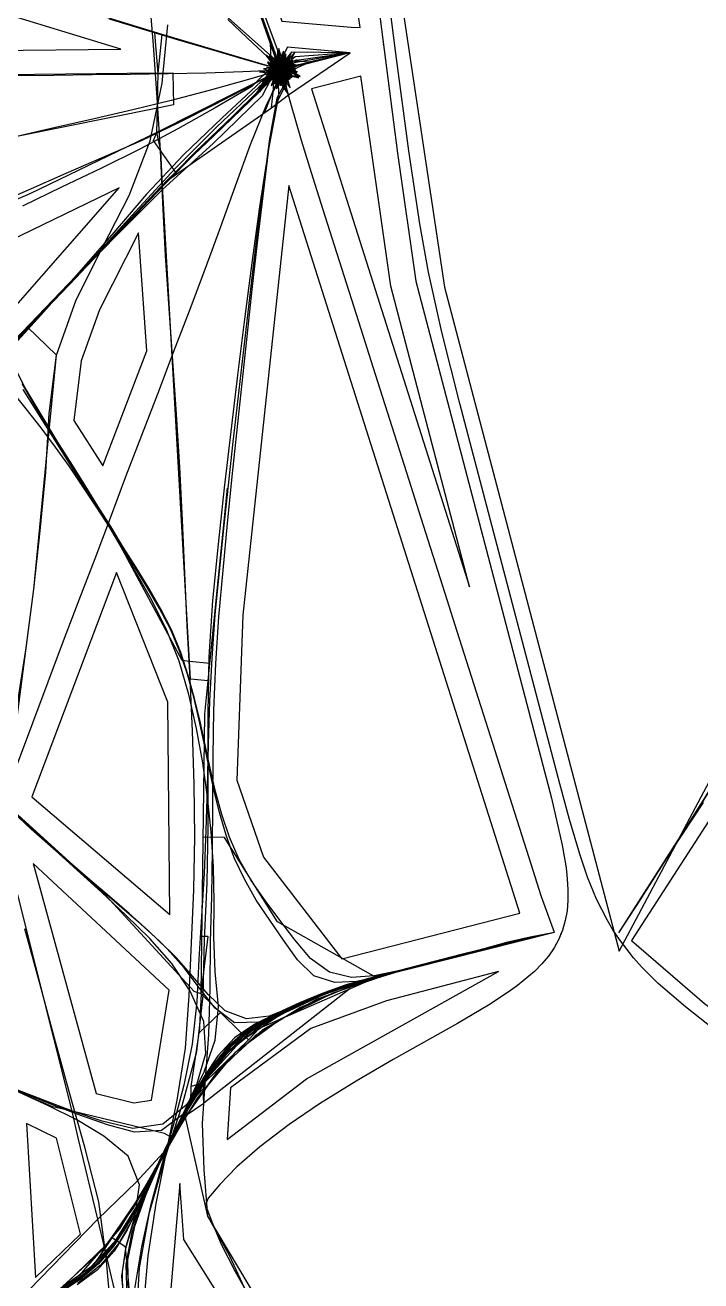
# Model space of a CAD drawing. Header units: metres. Extents: x 465982 to 489928, y 209046 to 231790.
# Drawn here: x 480094 to 481878, y 218714 to 222026 of the extents above; entities that cross this region are included whole.
import ezdxf

# ---------------------------------------------------------------- set-up
doc = ezdxf.new("R2010")
doc.units = ezdxf.units.M
for name, color, linetype in [('ANCHORS_OUTSIDE', 30, 'CONTINUOUS'), ('CELL', 1, 'CONTINUOUS'), ('WOOL_PARCELS', 32, 'CONTINUOUS'), ('WOOL_ROADS_L1', 30, 'CONTINUOUS'), ('WOOL_ROADS_L2', 94, 'CONTINUOUS'), ('WOOL_THREADS', 8, 'CONTINUOUS')]:
    doc.layers.add(name, color=color, linetype=linetype)

msp = doc.modelspace()

# ---------------------------------------------------------------- linework, layer by layer
at = {"layer": 'ANCHORS_OUTSIDE'}
for p in [(481040.035, 221974.799), (481508.061, 219628.09), (481656.363, 219623.382)]:
    msp.add_point(p, dxfattribs=at)
at = {"layer": 'CELL'}
for points in [[(481913.2, 219376.54), (481837.39, 219436.24), (481765.29, 219498.43), (481720.98, 219542.42), (481700.35, 219565.44), (481662.67, 219613.89), (481645.72, 219639.4), (481630.05, 219665.75), (481602.31, 219720.89), (481578.67, 219778.79), (481558.09, 219838.75), (481530.67, 219931.01), (481505.15, 220024.55), (481241.15, 221027.7), (481193.78, 221216.25), (481159.19, 221374.36), (481136.15, 221501.78), (481107.28, 221694.02), (481072.99, 221951.08), (480980.11, 222674.56)], [(480960.89, 222587.95), (481077.1, 221687.65), (481125.5, 221350.72), (481483.1, 219987.01), (481511.71, 219863.35), (481521.93, 219803.16), (481525.22, 219773.8), (481526.91, 219745.09), (481526.73, 219717.14), (481524.41, 219690.07), (481519.72, 219663.97), (481512.5, 219638.91), (481502.67, 219614.95), (481490.21, 219592.09), (481475.2, 219570.3), (481457.81, 219549.54), (481438.24, 219529.72), (481393.65, 219492.48), (481369.18, 219474.85), (481317.26, 219440.97), (481235.01, 219392.33), (481065.78, 219297.41), (480967.59, 219240.57), (480871.14, 219180.88), (480790.74, 219126.37), (480713.63, 219067.63), (480653.18, 219014.35), (480608.24, 218968.33), (480576.95, 218931.65), (480570.58, 218914.53), (480586.65, 218869.37), (480612.04, 218810.27), (480648.5, 218738.44), (480680.66, 218682.43)]]:
    msp.add_lwpolyline(points, dxfattribs=at)
at = {"layer": 'WOOL_PARCELS'}
for points in [[(480955.199, 222019.957), (480978.184, 222019.726), (480752.188, 223566.577), (480593.486, 223961.027), (480242.946, 224415.194), (480055.91, 224280.868), (480771.724, 222036.506)], [(481662.153, 219583.005), (482757.532, 221643.463), (483061.115, 222332.511), (483133.734, 222717.567), (481661.14, 222650.116), (481514.539, 222534.932), (481090.387, 222072.194), (481201.121, 221334.842)], [(479657.941, 221955.67), (480346.691, 221961.937), (479521.968, 222214.964)], [(481267.457, 220544.463), (481059.534, 221337.378), (480980.054, 221890.668), (480850.1, 221857.283)], [(480069.626, 221285.614), (480342.15, 221596.543), (479995.319, 221429.048)], [(480929.962, 219562.793), (481400.298, 219683.437), (480790.135, 221602.405), (480669.245, 220469.743), (480653.127, 220034.287), (480722.949, 219831.199)], [(480299.262, 220863.794), (480415.402, 221166.988), (480393.3, 221477.759), (480290.751, 221274.65), (480242.457, 221139.909), (480223.236, 220983.013)], [(480476.559, 219679.838), (480471.098, 220240.184), (480335.298, 220582.133), (480111.541, 219990.733)], [(482668.789, 218882.232), (482681.852, 218932.29), (483199.153, 220566.9), (483028.938, 220494.17), (482093.146, 220164.499), (481945.536, 219999.532), (481694.529, 219611.574), (481887.577, 219445.059), (482474.604, 219005.03)], [(480381.527, 219183.719), (480427.99, 219190.754), (480474.249, 219480.2), (480115.657, 219814.31), (480281.892, 219207.713)], [(480627.207, 219086.264), (480837.259, 219246.275), (481343.342, 219530.134), (481048.216, 219452.164), (480848.125, 219379.088), (480636.256, 219222.575)], [(480121.769, 218722.613), (480240.712, 218837.247), (480176.668, 219089.984), (480097.637, 219128.967)], [(481497.493, 217404.365), (481591.18, 217383.365), (480720.718, 218492.257), (480513.112, 218822.929), (480502.512, 218970.508), (480464.078, 218518.966), (480573.979, 218291.09), (481351.293, 217464.925)]]:
    msp.add_lwpolyline(points, close=True, dxfattribs=at)
at = {"layer": 'WOOL_ROADS_L1'}
for points in [[(481661.535, 219631.45), (481869.079, 219956.176), (482004.676, 220175.344), (482197.648, 220510.243), (482320.464, 220737.172), (482788.339, 221656.528), (483072.392, 222232.072), (483102.204, 222269.964), (483082.07, 222285.805), (483144.419, 222543.723), (483242.591, 223197.234), (483315.486, 223587.042), (483370.059, 223845.789), (483524.709, 224488.175), (483640.18, 224866.79), (483758.57, 225103.531), (483991.585, 225420.444), (484135.693, 225645.54), (484221.657, 225786.183), (484368.299, 226037.128), (484444.977, 226164.179), (484467.604, 226204.506), (484611.538, 226569.432), (484611.165, 226595.793)], [(476442.11, 217851.549), (476641.974, 218062.477), (476846.278, 218283.436), (476944.665, 218470.008), (477000.199, 218440.723), (477318.012, 218751.705), (477396.759, 218840.538), (477471.073, 218898.176), (477927.68, 219305.042), (478091.282, 219427.92), (478262.688, 219548.152), (478811.026, 219988.475), (479253.84, 220352.503), (479273.362, 220336.982), (479420.016, 220521.441), (480470.684, 221616.6), (480744.13, 221807.664), (480789.357, 221842.062), (480951.837, 221952.794)], [(481491.139, 219632.928), (481021.062, 219514.108), (480712.09, 219379.635), (480683.878, 219349.181), (480567.896, 219236.961), (480564.257, 219220.054), (480531.908, 219185.63), (480516.758, 219149.162), (480419.032, 218968.684), (480273.774, 218754.147), (480116.268, 218643.494), (479769.567, 218411.403), (479536.439, 218289.1), (479465.492, 218225.429), (479427.694, 218267.547), (479231.971, 218271.226), (479214.645, 218268.422), (479116.056, 218267.211), (478800.804, 218284.396), (478485.711, 218279.832), (478093.375, 218234.578)]]:
    msp.add_lwpolyline(points, dxfattribs=at)
at = {"layer": 'WOOL_ROADS_L2'}
for points in [[(480757.699, 221931.748), (480559.341, 222495.487), (480328.267, 223177.801), (480161.087, 223729.809), (480001.604, 224284.304)], [(480456.349, 222000.84), (479376.623, 222332.466)], [(480757.699, 221931.748), (480471.861, 222186.879)], [(480439.56, 221971.973), (480436.461, 222006.187)], [(480445.386, 221899.195), (480439.56, 221971.973)], [(480445.386, 221899.195), (480456.349, 222000.84)], [(480750.887, 221898.002), (480743.802, 221915.868), (480456.349, 222000.84)], [(480951.837, 221952.794), (480779.915, 221921.704)], [(480750.887, 221898.002), (480757.699, 221931.748)], [(480750.887, 221898.002), (480779.915, 221921.704), (480757.699, 221931.748)], [(480445.386, 221899.195), (479629.689, 221889.795)], [(480750.887, 221898.002), (480442.202, 221742.901)], [(480445.386, 221899.195), (480483.938, 221900.257), (480486.272, 221815.526), (480443.601, 221806.934)], [(480444.656, 221860.605), (480445.386, 221899.195)], [(480749.782, 221856.72), (480750.887, 221898.002)], [(480750.887, 221898.002), (480766.171, 221886.328), (480749.782, 221856.72)], [(480750.887, 221898.002), (480789.357, 221842.062)], [(480789.357, 221842.062), (480766.171, 221886.328)], [(480443.601, 221806.934), (480444.656, 221860.605)], [(480749.782, 221856.72), (480726.167, 221795.112)], [(480744.13, 221807.664), (480749.782, 221856.72)], [(480443.601, 221806.934), (480072.543, 221732.225), (479771.743, 221664.352)], [(480442.202, 221742.901), (480443.601, 221806.934)], [(480494.569, 221633.289), (480433.044, 221721.343), (480442.202, 221742.901), (480107.056, 221580.931), (479874.191, 221481.148)], [(480456.497, 221601.812), (480452.288, 221693.802), (480442.202, 221742.901)], [(480528.386, 220347.615), (480456.497, 221601.812)], [(480176.674, 221155.522), (480099.431, 221229.627)], [(480157.44, 220956.052), (480176.674, 221155.522)], [(480157.44, 220956.052), (480089.403, 221064.307)], [(480036.566, 219977.839), (480057.788, 220078.598), (480117.109, 220537.802), (480157.44, 220956.052)], [(480528.386, 220347.615), (480508.67, 220349.605), (480333.867, 220675.333), (480157.44, 220956.052)], [(480581.89, 220342.214), (480628.584, 220804.752)], [(480581.89, 220342.214), (480528.386, 220347.615)], [(480530.788, 220300.726), (480528.386, 220347.615)], [(480577.229, 220296.038), (480581.89, 220342.214)], [(480577.229, 220296.038), (480530.788, 220300.726)], [(480558.529, 219471.213), (480568.36, 220208.184), (480577.229, 220296.038)], [(480558.529, 219471.213), (480540.468, 219477.224), (480297.34, 219740.803), (480036.566, 219977.839)], [(480218.082, 219160.96), (480025.988, 219924.022)], [(480620.608, 219883.383), (480563.407, 219884.258)], [(481021.062, 219514.108), (480760.005, 219660.944), (480620.608, 219883.383)], [(480558.529, 219471.213), (480577.05, 219621.707)], [(480577.05, 219621.707), (480559.397, 219621.977)], [(480558.529, 219471.213), (480553.846, 219367.839), (480609.505, 219421.586)], [(480683.878, 219349.181), (480558.529, 219471.213)], [(480951.8, 219484.55), (480565.581, 219182.404)], [(480531.908, 219185.63), (480532.655, 219226.34), (480553.846, 219367.839)], [(480218.082, 219160.96), (480167.729, 219173.135), (480030.133, 219231.789)], [(480567.896, 219236.961), (480532.655, 219226.34)], [(480516.758, 219149.162), (480565.581, 219182.404), (480564.257, 219220.054)], [(480234.652, 219091.34), (480218.082, 219160.96)], [(480484.096, 219090.079), (480461.725, 219102.046), (480218.082, 219160.96)], [(480576.05, 218884.585), (480516.758, 219149.162)], [(480285.74, 218876.699), (480234.652, 219091.34)], [(480468.789, 219062.459), (480387.395, 218973.694), (480285.74, 218876.699)], [(480285.74, 218876.699), (480043.87, 218627.607), (480042.773, 218669.697)], [(480304.21, 218799.1), (480285.74, 218876.699)], [(481808.201, 217272.4), (481488.881, 217622.635), (480821.507, 218472.859), (480576.05, 218884.585)], [(480323.598, 218827.735), (480358.003, 218804.441), (480373.67, 218634.392)], [(480373.67, 218634.392), (480344.062, 218631.664), (480304.21, 218799.1)]]:
    msp.add_lwpolyline(points, dxfattribs=at)
at = {"layer": 'WOOL_THREADS'}
for points in [[(480406.911, 218639.613), (480418.854, 218779.918), (480440.309, 218917.943), (480467.686, 219054.308), (480495.942, 219190.166), (480517.825, 219327.093), (480527.51, 219466.226), (480533.568, 219605.272), (480539.317, 219744.905), (480541.76, 219884.583), (480540.402, 220023.983), (480536.034, 220163.222), (480529.536, 220302.276), (480522.261, 220441.208), (480515.59, 220580.387), (480509.809, 220720.26), (480502.133, 220859.966), (480493.335, 220999.604), (480484.27, 221139.244), (480474.815, 221278.777), (480464.896, 221418.246), (480457.542, 221557.254), (480451.219, 221695.455), (480443.069, 221833.97), (480433.002, 221972.616), (480421.757, 222111.401)], [(480387.75, 218599.538), (480395.834, 218747.959), (480422.304, 218893.726), (480462.971, 219035.831), (480508.598, 219176.384), (480547.118, 219318.732), (480563.795, 219465.595), (480568.101, 219614.453), (480574.731, 219763.849), (480577.315, 219912.876), (480577.282, 220061.792), (480577.277, 220210.626), (480580.22, 220359.529), (480589.576, 220508.328), (480604.191, 220657.062), (480620.366, 220805.559), (480637.818, 220953.862), (480655.95, 221102.115), (480674.095, 221250.431), (480693.244, 221398.527), (480714.03, 221546.423), (480736.67, 221693.957), (480763.815, 221839.417), (480761.308, 221959.211), (480711.572, 222091.492)], [(480684.827, 218670.988), (480634.37, 218778.54), (480576.05, 218884.585), (480567.195, 219007.876), (480562.671, 219128.526), (480570.428, 219245.369), (480579.119, 219363.926), (480582.357, 219485.921), (480583.379, 219607.407), (480586.645, 219728.769), (480588.545, 219851.625), (480589.429, 219974.573), (480590.498, 220096.465), (480592.717, 220218.792), (480597.281, 220342.081), (480605.31, 220465.188), (480616.522, 220587.965), (480628.399, 220711.238), (480640.826, 220834.834), (480653.779, 220957.967), (480666.917, 221081.069), (480680.285, 221204.709), (480693.783, 221328.417), (480707.618, 221451.777), (480722.244, 221575.235), (480737.399, 221698.626), (480757.35, 221819.588), (480796.03, 221896.606), (480735.723, 221938.393), (480799.706, 221889.02), (480733.673, 221926.278), (480806.437, 221896.859), (480731.387, 221914.482), (480808.873, 221907.075), (480731.543, 221903.954), (480808.264, 221916.15), (480733.289, 221896.634), (480806.951, 221921.193), (480734.518, 221893.868), (480807.006, 221922.066), (480734.733, 221895.028), (480808.848, 221920.239), (480736.007, 221897.998), (480813.025, 221920.316), (480744.974, 221892.427), (480741.886, 221979.139), (480702.521, 222091.169)], [(481491.139, 219632.928), (481456.241, 219729.703), (481424.438, 219829.232), (481392.761, 219928.829), (481361.091, 220028.425), (481329.425, 220128.017), (481297.763, 220227.609), (481266.104, 220327.203), (481234.445, 220426.795), (481202.782, 220526.385), (481171.113, 220625.975), (481139.447, 220725.565), (481107.778, 220825.152), (481076.094, 220924.732), (481044.41, 221024.313), (481012.744, 221123.898), (480981.082, 221223.486), (480949.422, 221323.075), (480917.766, 221422.665), (480886.121, 221522.265), (480854.527, 221621.871), (480824.049, 221721.473), (480795.559, 221819.237), (480777.536, 221882.911), (480763.317, 221934.565), (480776.279, 221883.003), (480765.263, 221934.162), (480774.597, 221882.203), (480767.331, 221934.248), (480772.449, 221881.822), (480769.714, 221934.359), (480769.732, 221881.71), (480772.903, 221934.208), (480765.996, 221881.925), (480776.888, 221933.422), (480761.49, 221883.068), (480781.423, 221931.779), (480756.824, 221885.232), (480785.926, 221929.141), (480752.727, 221888.262), (480789.633, 221925.795), (480749.563, 221891.62), (480792.171, 221922.536), (480747.663, 221894.386), (480793.368, 221920.518), (480747.125, 221895.332), (480793.194, 221920.829), (480748.071, 221893.7), (480791.379, 221923.66), (480750.95, 221889.962), (480787.26, 221928.085), (480756.565, 221885.265), (480779.664, 221932.493), (480766.09, 221881.49), (480769.341, 221933.805), (480777.407, 221881.416), (480761.593, 221932.784), (480738.701, 221995.15), (480703.666, 222091.229)], [(480951.837, 221952.794), (480866.447, 221931.761), (480815.742, 221919.03), (480782.883, 221910.834), (480756.143, 221903.692), (480782.683, 221912.135), (480757.41, 221902.077), (480782.318, 221913.853), (480758.377, 221900.594), (480781.608, 221915.249), (480759.256, 221899.383), (480780.738, 221916.464), (480760.278, 221898.201), (480779.615, 221917.661), (480761.568, 221897.008), (480778.145, 221918.861), (480763.259, 221895.824), (480776.194, 221920.013), (480765.5, 221894.755), (480773.644, 221920.947), (480768.368, 221894.028), (480770.442, 221921.376), (480771.871, 221893.985), (480766.689, 221920.919), (480775.761, 221895.035), (480762.811, 221919.212), (480779.448, 221897.403), (480759.505, 221916.234), (480782.224, 221900.864), (480757.367, 221912.461), (480783.694, 221904.75), (480756.541, 221908.649), (480783.972, 221908.322), (480756.694, 221905.411), (480783.509, 221911.19), (480757.353, 221902.925), (480782.739, 221913.326), (480758.189, 221901.09), (480781.87, 221914.936), (480759.095, 221899.638), (480780.891, 221916.289), (480760.169, 221898.317), (480779.667, 221917.613), (480761.597, 221896.973), (480777.983, 221918.965), (480763.582, 221895.613), (480775.639, 221920.226), (480766.313, 221894.399), (480772.438, 221921.083), (480770.032, 221893.677), (480768.58, 221920.894), (480774.32, 221893.741), (480765.772, 221920.209), (480754.221, 221952.266), (480736.664, 222001.475), (480706.586, 222085.27)], [(480951.837, 221952.794), (480865.54, 221931.605), (480813.914, 221918.349), (480780.666, 221905.631), (480751.008, 221912.044), (480779.617, 221896.286), (480766.837, 221924.638), (480765.47, 221892.761), (480782.202, 221919.45), (480754.924, 221903.286), (480786.491, 221904.787), (480757.638, 221917.831), (480777.407, 221893.137), (480770.772, 221924.085), (480762.992, 221893.413), (480783.391, 221917.61), (480754.585, 221904.491), (480786.241, 221904.392), (480757.341, 221917.302), (480778.878, 221894.097), (480767.729, 221923.727), (480767.313, 221892.063), (480778.729, 221921.597), (480758.184, 221897.489), (480785.241, 221913.962), (480754.532, 221906.2), (480786.197, 221905.203), (480755.829, 221914.231), (480783.315, 221898.47), (480759.519, 221919.399), (480779.535, 221894.828), (480762.767, 221921.73), (480777.213, 221893.521), (480763.93, 221922.298), (480777.311, 221893.564), (480762.592, 221921.633), (480779.748, 221894.986), (480759.311, 221919.204), (480783.455, 221898.673), (480755.774, 221914.089), (480786.173, 221905.182), (480754.511, 221906.477), (480785.43, 221913.334), (480757.475, 221898.375), (480780.131, 221920.43), (480764.805, 221892.597), (480771.407, 221923.389), (480775.153, 221891.579), (480762.427, 221919.9), (480787.931, 221899.277), (480760.467, 221912.261), (480725.607, 221920.535), (480673.594, 221935.024), (480586.673, 221960.485), (480496.741, 221987.208), (480406.893, 222014.138), (480316.947, 222041.472)], [(480951.837, 221952.794), (480866.617, 221931.841), (480816.065, 221919.121), (480783.427, 221910.908), (480756.598, 221905.443), (480783.566, 221907.156), (480757.139, 221910.934), (480782.436, 221901.864), (480759.614, 221915.881), (480779.253, 221897.599), (480763.507, 221919.292), (480775.115, 221895.112), (480767.656, 221920.869), (480771.192, 221894.286), (480771.242, 221921.102), (480768.016, 221894.483), (480773.998, 221920.624), (480765.684, 221895.127), (480775.957, 221919.898), (480764.055, 221895.867), (480777.299, 221919.186), (480762.964, 221896.52), (480778.179, 221918.604), (480762.257, 221897.019), (480778.736, 221918.179), (480761.817, 221897.37), (480779.083, 221917.891), (480761.541, 221897.607), (480779.312, 221917.695), (480761.345, 221897.783), (480779.493, 221917.526), (480761.157, 221897.958), (480779.711, 221917.322), (480760.887, 221898.222), (480780.07, 221916.966), (480760.407, 221898.73), (480780.722, 221916.233), (480759.547, 221899.774), (480781.794, 221914.75), (480758.286, 221901.835), (480783.134, 221911.922), (480757.078, 221905.571), (480783.844, 221907.206), (480757.33, 221911.189), (480782.14, 221901.031), (480760.88, 221917.359), (480776.555, 221895.616), (480768.355, 221921.131), (480767.702, 221894.337), (480777.603, 221919.23), (480759.325, 221899.62), (480783.574, 221910.942), (480756.757, 221909.929), (480781.876, 221900.999), (480759.548, 221917.901), (480734.291, 221941.819), (480695.062, 221978.473), (480628.875, 222040.979)], [(480055.551, 218681.528), (480047.672, 218836.866), (480038.451, 218992.134), (480030.32, 219147.373), (480020.875, 219301.955), (480018.629, 219457.207), (480021.555, 219612.44), (480030.239, 219767.266), (480041.113, 219921.936), (480052.095, 220076.198), (480073.317, 220230.034), (480096.567, 220383.703), (480117.109, 220537.802), (480134.087, 220692.293), (480148.466, 220847.015), (480157.821, 221001.623), (480176.674, 221155.522), (480228.899, 221301.229), (480298.517, 221439.115), (480368.65, 221576.737), (480424.052, 221720.826), (480455.834, 221872.498), (480471.219, 222026.77)], [(480951.837, 221952.794), (480854.683, 221929.315), (480789.234, 221915.832), (480737.491, 221893.646), (480789.18, 221926.962), (480753.281, 221881.596), (480780.167, 221935.016), (480765.588, 221878.128), (480768.956, 221937.341), (480777.568, 221879.079), (480757.951, 221934.882), (480787.959, 221884.081), (480748.583, 221928.122), (480795.793, 221892.643), (480742.603, 221918.236), (480799.71, 221903.335), (480740.726, 221907.047), (480799.362, 221914.347), (480743.096, 221896.358), (480795.297, 221924.019), (480748.508, 221887.888), (480788.322, 221931.496), (480757.135, 221881.231), (480777.498, 221936.729), (480770.367, 221878.041), (480762.731, 221936.608), (480786.101, 221882.314), (480748.644, 221927.639), (480798.984, 221896.049), (480742.52, 221910.464), (480802.296, 221919.365), (480748.455, 221897.402), (480686.538, 221864.22), (480592.904, 221815.479), (480497.345, 221767.479), (480400.277, 221720.986), (480301.178, 221677.51), (480201.69, 221634.152), (480102.297, 221590.705), (480003.003, 221547.194)], [(480951.837, 221952.794), (480797.401, 221954.349), (480712.626, 221849.884), (480592.034, 221733.477), (480470.108, 221617.532), (480354.101, 221495.259), (480238.211, 221372.345), (480122.457, 221249.526), (480007.448, 221126.349)], [(480951.837, 221952.794), (480816.561, 221932.877), (480716.565, 221876.308), (480613.869, 221781.469), (480512.071, 221683.328), (480414.867, 221580.276), (480322.786, 221472.509), (480229.559, 221366.144), (480135.338, 221260.73), (480040.653, 221156.266)], [(480951.837, 221952.794), (480821.087, 221919.895), (480712.755, 221902.943), (480820.135, 221890.351), (480729.224, 221946.35), (480793.554, 221860.254), (480764.21, 221963.979), (480757.726, 221857.847), (480807.189, 221955.625), (480737.725, 221874.761), (480644.414, 221786.928), (480542.157, 221689.677), (480443.515, 221589.744), (480347.104, 221487.526), (480250.435, 221385.506), (480153.917, 221283.651), (480057.9, 221182.178)], [(480951.837, 221952.794), (480843.371, 221927.826), (480762.99, 221934.434), (480767.246, 221865.725), (480780.532, 221939.681), (480755.132, 221873.136), (480787.347, 221938.948), (480750.264, 221877.01), (480792.347, 221936.404), (480746.041, 221880.663), (480796.558, 221932.879), (480742.305, 221884.788), (480799.6, 221929.351), (480739.806, 221888.338), (480801.959, 221925.823), (480737.89, 221891.877), (480803.728, 221922.492), (480736.651, 221895.155), (480805.243, 221919.455), (480736.215, 221898.632), (480807.667, 221915.41), (480737.574, 221904.341), (480813.052, 221902.243), (480746.703, 221919.349), (480706.59, 221849.248), (480625.623, 221768.888), (480542.958, 221687.803), (480461.426, 221605.6), (480381.007, 221522.13), (480300.751, 221438.402), (480220.462, 221354.661), (480140.032, 221270.965), (480059.845, 221187.953)], [(480951.837, 221952.794), (480826.021, 221921.811), (480723.668, 221910.28), (480816.523, 221887.016), (480738.964, 221946.107), (480784.36, 221860.47), (480775.956, 221957.194), (480743.185, 221865.778), (480811.929, 221934.237), (480720.493, 221901.904), (480816.86, 221889.073), (480739.086, 221945.916), (480777.978, 221855.762), (480782.29, 221950.304), (480723.539, 221863.791), (480629.172, 221770.496), (480532.742, 221676.883), (480438.085, 221581.242), (480344.798, 221483.623), (480251.232, 221385.923), (480157.511, 221288.307), (480064.176, 221191.079)], [(480951.837, 221952.794), (480807.388, 221942.444), (480711.875, 221862.774), (480600.127, 221757.128), (480490.028, 221647.979), (480385.175, 221533.744), (480280.91, 221418.958), (480175.572, 221305.059), (480068.705, 221192.625)], [(480951.837, 221952.794), (480861.332, 221930.653), (480804.258, 221917.373), (480760.667, 221920.066), (480778.907, 221887.365), (480765.94, 221925.689), (480774.688, 221888.019), (480766.527, 221926.8), (480774.929, 221888.597), (480765.241, 221926.778), (480776.857, 221889.294), (480762.718, 221925.985), (480779.817, 221890.623), (480759.376, 221924.191), (480783.358, 221893.07), (480755.814, 221921.095), (480786.717, 221896.831), (480752.854, 221916.759), (480789.111, 221901.611), (480751.141, 221911.709), (480790.119, 221906.721), (480750.825, 221906.73), (480789.84, 221911.398), (480751.574, 221902.481), (480788.764, 221915.159), (480752.829, 221899.207), (480787.394, 221917.935), (480754.178, 221896.843), (480786.074, 221919.885), (480755.406, 221895.241), (480784.961, 221921.217), (480756.414, 221894.142), (480784.059, 221922.14), (480757.22, 221893.368), (480783.328, 221922.809), (480757.901, 221892.786), (480782.687, 221923.354), (480758.551, 221892.305), (480782.086, 221923.883), (480759.274, 221891.942), (480781.504, 221924.514), (480760.234, 221891.703), (480780.694, 221925.756), (480762.538, 221891.751), (480776.457, 221929.989), (480771.385, 221893.039), (480729.339, 221904.738), (480668.873, 221902.484), (480571.345, 221898.834), (480471.498, 221897.073), (480371.335, 221895.761), (480270.885, 221894.388), (480170.303, 221893.124), (480069.625, 221892.22)], [(480951.837, 221952.794), (480857.661, 221929.667), (480796.289, 221914.382), (480746.511, 221904.667), (480794.996, 221906.876), (480746.827, 221914.078), (480792.439, 221897.233), (480751.114, 221922.936), (480786.566, 221889.624), (480758.01, 221929.024), (480779.174, 221885.213), (480765.324, 221931.865), (480772.303, 221883.707), (480771.562, 221932.366), (480766.809, 221883.904), (480776.264, 221931.611), (480762.643, 221884.817), (480779.574, 221930.437), (480759.797, 221885.939), (480781.853, 221929.325), (480757.902, 221886.913), (480783.355, 221928.442), (480756.746, 221887.631), (480784.142, 221927.913), (480756.344, 221887.903), (480784.122, 221927.923), (480756.85, 221887.553), (480782.997, 221928.676), (480758.775, 221886.448), (480780.121, 221930.218), (480762.966, 221884.675), (480774.544, 221932.024), (480770.471, 221883.619), (480765.482, 221932.078), (480780.715, 221885.954), (480754.398, 221927.018), (480790.33, 221894.587), (480745.58, 221914.799), (480792.786, 221908.134), (480741.334, 221899.057), (480677.707, 221880.703), (480579.873, 221852.893), (480479.66, 221826.506), (480378.367, 221802.511), (480276.623, 221778.988), (480174.651, 221755.576), (480072.543, 221732.225)], [(480951.837, 221952.794), (480847.139, 221928.421), (480771.331, 221932.921), (480757.058, 221870.037), (480782.357, 221936.381), (480756.5, 221874.849), (480781.812, 221939.072), (480759.67, 221874.959), (480778.908, 221940.624), (480763.488, 221874.295), (480774.222, 221941.847), (480769.165, 221873.987), (480767.809, 221942.233), (480776.091, 221874.467), (480760.693, 221940.932), (480783.924, 221876.8), (480752.631, 221937.336), (480792.871, 221882.298), (480744.221, 221930.093), (480798.001, 221888.404), (480742.897, 221929.048), (480794.278, 221884.984), (480751.141, 221938.911), (480779.852, 221878.727), (480776.252, 221949.49), (480766.099, 221885.261), (480731.425, 221816.284), (480688.582, 221710.076), (480648.428, 221600.788), (480608.959, 221490.72), (480568.325, 221380.918), (480526.981, 221271.299), (480485.199, 221161.962), (480443.528, 221052.569), (480401.68, 220943.322), (480359.474, 220834.417), (480318.699, 220725.798), (480277.956, 220617.703), (480236.224, 220509.361), (480194.932, 220401.02), (480153.986, 220292.797), (480113.478, 220184.652), (480073.115, 220076.505)], [(480951.837, 221952.794), (480847.015, 221928.125), (480770.98, 221932.672), (480752.324, 221870.069), (480796.673, 221925.868), (480735.376, 221897.394), (480804.279, 221906.47), (480737.136, 221920.082), (480797.928, 221887.36), (480749.235, 221935.869), (480784.089, 221876.353), (480764.105, 221942.197), (480768.737, 221873.353), (480778.236, 221941.544), (480756.808, 221876.015), (480788.324, 221937.342), (480748.977, 221880.827), (480794.575, 221932.631), (480744.419, 221885.609), (480798.244, 221929.085), (480742.706, 221889.14), (480801.499, 221926.804), (480742.84, 221894.058), (480810.835, 221918.063), (480746.812, 221907.709), (480703.146, 221844.684), (480623.681, 221766.43), (480542.953, 221687.025), (480463.414, 221606.383), (480384.965, 221524.572), (480306.763, 221442.548), (480228.762, 221360.386), (480150.87, 221278.311), (480073.3, 221196.313)], [(480951.837, 221952.794), (480787.031, 221967.66), (480719.465, 221839.598), (480590.74, 221713.812), (480456.629, 221592.5), (480328.917, 221464.451), (480203.781, 221334.28), (480079.317, 221203.122)], [(480951.837, 221952.794), (480845.836, 221928.172), (480768.369, 221933.739), (480759.882, 221868.149), (480784.969, 221936.2), (480750.802, 221876.844), (480790.799, 221935.085), (480747.178, 221880.992), (480795.113, 221932.17), (480743.463, 221885.317), (480798.687, 221928.267), (480740.383, 221889.89), (480801.687, 221923.418), (480737.789, 221895.188), (480803.808, 221918.039), (480736.223, 221900.421), (480804.938, 221913.034), (480735.617, 221904.673), (480805.379, 221909.521), (480735.691, 221907.228), (480805.776, 221907.891), (480736.407, 221908.26), (480807.186, 221907.044), (480739.095, 221909.821), (480811.523, 221900.455), (480748.211, 221918.486), (480692.419, 221864.274), (480595.982, 221807.684), (480497.241, 221752.236), (480396.886, 221698.594), (480294.187, 221647.744), (480190.523, 221597.936), (480086.915, 221547.901)], [(480951.837, 221952.794), (480831.79, 221921.954), (480744.411, 221882.175), (480794.926, 221948.869), (480759.512, 221867.757), (480773.22, 221952.774), (480772.395, 221865.284), (480764.193, 221951.671), (480777.927, 221865.592), (480761.608, 221950.99), (480779.255, 221865.698), (480760.922, 221950.662), (480779.824, 221865.531), (480760.732, 221950.056), (480780.081, 221864.552), (480761.981, 221948.449), (480775.896, 221860.212), (480772.954, 221943.106), (480719.663, 221861.951), (480630.494, 221772.91), (480539.134, 221683.272), (480449.276, 221591.914), (480360.705, 221499.089), (480271.784, 221406.041), (480182.776, 221313.143), (480093.393, 221220.357)], [(480951.837, 221952.794), (480845.213, 221928.124), (480767.066, 221934.154), (480761.309, 221867.695), (480784.02, 221937.215), (480751.707, 221876.14), (480789.482, 221936.544), (480748.592, 221879.595), (480793.14, 221934.504), (480745.372, 221882.821), (480796.782, 221931.127), (480741.768, 221887.102), (480800.556, 221925.997), (480738.022, 221893.437), (480803.898, 221918.415), (480735.221, 221902.28), (480805.328, 221908.199), (480734.825, 221913.563), (480803.321, 221898.693), (480736.233, 221922.619), (480798.747, 221893.281), (480734.718, 221928.756), (480795.917, 221902.069), (480758.278, 221833.068), (480738.994, 221725.817), (480724.271, 221611.693), (480709.535, 221497.489), (480695.241, 221383.262), (480681.641, 221269.007), (480668.5, 221154.714), (480655.451, 221040.526), (480642.408, 220926.402), (480629.715, 220812.353), (480617.691, 220698.318), (480606.14, 220584.29), (480594.892, 220470.282), (480586.606, 220356.514), (480581.143, 220242.848), (480577.608, 220129.081), (480574.699, 220015.432), (480571.25, 219902.033), (480566.485, 219788.659), (480559.58, 219675.061), (480553.085, 219561.943), (480547.112, 219449.355), (480535.357, 219338.458), (480513.389, 219230.075), (480485.092, 219123.892), (480454.573, 219018.099), (480425.319, 218911.276), (480401.081, 218803.163), (480383.204, 218693.105)], [(480366.774, 218679.055), (480365.494, 218769.601), (480383.796, 218857.76), (480414.085, 218942.595), (480449.808, 219024.953), (480488.166, 219105.643), (480528.199, 219185.133), (480566.421, 219264.816), (480595.845, 219348.783), (480604.778, 219437.664), (480595.988, 219529.035), (480591.876, 219621.08), (480593.268, 219713.59), (480591.139, 219805.917), (480585.078, 219897.73), (480575.633, 219989.176), (480563.063, 220080.139), (480546.784, 220170.51), (480526.595, 220260.033), (480500.5, 220348.198), (480466.639, 220433.461), (480424.832, 220515.529), (480379.682, 220595.649), (480333.053, 220674.828), (480286.154, 220753.955), (480238.302, 220832.57), (480189.624, 220911.037), (480141.531, 220989.739), (480094.361, 221069.243), (480052.608, 221150.085)], [(481491.139, 219632.928), (481428.795, 219618.994), (481368.457, 219604.79), (481309.53, 219589.987), (481250.989, 219575.112), (481192.491, 219560.163), (481133.932, 219545.203), (481075.144, 219530.668), (481015.898, 219518.415), (480955.918, 219514.047), (480897.506, 219527.901), (480847.409, 219563.801), (480806.001, 219613.494), (480766.434, 219664.796), (480727.732, 219716.652), (480691.163, 219769.729), (480659.328, 219825.286), (480633.866, 219883.643), (480613.267, 219943.557), (480596.378, 220004.267), (480582.311, 220065.783), (480569.143, 220127.235), (480555.892, 220188.734), (480541.531, 220250.066), (480524.762, 220310.714), (480505.309, 220370.702), (480481.595, 220429.277), (480452.799, 220485.789), (480420.496, 220540.609), (480387.007, 220594.925), (480353.35, 220648.964), (480320.038, 220703.165), (480286.57, 220757.146), (480252.845, 220811.085), (480218.893, 220864.855), (480184.741, 220918.409), (480150.941, 220972.181), (480117.817, 221026.39), (480086.191, 221080.875)], [(481491.139, 219632.928), (481429.477, 219619.166), (481369.857, 219605.153), (481311.706, 219590.558), (481254.066, 219575.923), (481196.672, 219561.22), (481139.492, 219546.37), (481082.573, 219531.257), (481025.88, 219516.09), (480969.216, 219503.346), (480911.5, 219500.286), (480856.258, 219518.536), (480813.257, 219560.611), (480776.375, 219612.58), (480739.841, 219664.943), (480704.407, 219717.934), (480672.85, 219772.851), (480646.142, 219829.931), (480624.708, 219888.919), (480607.029, 219949.014), (480592.205, 220009.661), (480579.289, 220070.835), (480566.75, 220131.855), (480553.907, 220192.856), (480539.452, 220253.569), (480522.499, 220313.627), (480502.67, 220373.081), (480478.545, 220431.195), (480449.325, 220487.292), (480417.274, 220542.011), (480383.933, 220596.059), (480350.06, 220649.63), (480316.25, 220703.223), (480281.972, 220756.417), (480246.962, 220809.285), (480211.075, 220861.548), (480174.033, 220912.933), (480136.173, 220963.705), (480097.374, 221013.763), (480058.495, 221062.453)], [(481661.535, 219631.45), (481733.187, 219743.365), (481804.473, 219854.853), (481875.654, 219966.656), (481946.288, 220078.964)], [(481661.535, 219631.45), (481732.211, 219741.902), (481802.551, 219851.988), (481872.789, 219962.405), (481942.474, 220073.283)], [(481661.535, 219631.45), (481730.923, 219739.826), (481799.968, 219847.79), (481869.057, 219956.2), (481937.852, 220065.153)], [(481661.535, 219631.45), (481729.92, 219738.232), (481798.017, 219844.655), (481866.303, 219951.676), (481934.378, 220059.262)], [(481661.535, 219631.45), (481728.689, 219736.293), (481795.607, 219840.812), (481862.79, 219945.957), (481929.819, 220051.632)], [(481661.535, 219631.45), (481747.289, 219765.366), (481832.596, 219898.965), (481917.215, 220032.715)], [(481661.535, 219631.45), (481725.484, 219731.464), (481789.14, 219831.185), (481852.888, 219931.478), (481916.26, 220032.068)], [(481661.535, 219631.45), (481746.318, 219763.834), (481830.655, 219895.846), (481914.306, 220027.89)], [(481661.535, 219631.45), (481744.981, 219761.7), (481827.978, 219891.515), (481910.373, 220021.393)], [(481661.535, 219631.45), (481743.53, 219759.394), (481825.128, 219886.914), (481906.173, 220014.42)], [(481661.535, 219631.45), (481742.015, 219757.075), (481822.07, 219882.336), (481901.405, 220007.528)], [(481661.535, 219631.45), (481740.438, 219754.559), (481818.927, 219877.221), (481896.778, 219999.711)], [(481661.535, 219631.45), (481720.476, 219723.581), (481779.126, 219815.338), (481837.813, 219907.372), (481896.252, 219999.49)], [(481661.535, 219631.45), (481739.261, 219752.774), (481816.596, 219873.7), (481893.251, 219994.366)], [(481661.535, 219631.45), (481737.121, 219749.494), (481812.28, 219867.072), (481886.991, 219984.632)], [(480363.995, 218671.379), (480360.828, 218757.832), (480377.017, 218842.343), (480404.401, 218923.44), (480437.818, 219002.258), (480474.043, 219079.239), (480511.789, 219154.742), (480547.402, 219231.916), (480571.399, 219313.386), (480565.712, 219398.237), (480529.814, 219477.838), (480481.243, 219550.639), (480423.151, 219616.761), (480360.016, 219678.473), (480295.461, 219738.62), (480230.288, 219798.041), (480164.79, 219857.237), (480100.223, 219917.185), (480037.58, 219979.044)], [(481491.139, 219632.928), (481428.865, 219619.204), (481368.624, 219605.11), (481309.848, 219590.244), (481251.468, 219575.344), (481193.149, 219560.424), (481134.813, 219545.435), (481076.432, 219530.279), (481018.236, 219514.865), (480960.696, 219498.675), (480904.112, 219480.123), (480848.605, 219458.315), (480793.913, 219434.141), (480737.98, 219412.072), (480678.386, 219404.647), (480622.136, 219425.813), (480577.253, 219468.827), (480536.137, 219517.704), (480493.699, 219565.513), (480448.026, 219610.982), (480399.598, 219654.143), (480350.658, 219696.784), (480301.705, 219739.192), (480252.522, 219781.443), (480203.133, 219823.609), (480154.232, 219866.224), (480106.522, 219909.786), (480060.529, 219954.825)], [(481491.139, 219632.928), (481427.473, 219619.637), (481365.894, 219605.515), (481305.905, 219589.639), (481246.038, 219573.895), (481185.828, 219558.432), (481125.532, 219543.089), (481065.09, 219527.911), (481004.402, 219512.575), (480944.037, 219495.676), (480884.945, 219474.049), (480827.116, 219447.906), (480769.938, 219419.285), (480710.365, 219395.691), (480646.951, 219394.763), (480595.477, 219432.844), (480554.639, 219485.789), (480513.972, 219539.103), (480469.169, 219589.627), (480420.081, 219636.992), (480368.668, 219682.29), (480316.949, 219727.095), (480265.102, 219771.679), (480213.117, 219815.955), (480161.124, 219860.026), (480110.116, 219904.938), (480061.036, 219951.534)], [(481661.535, 219631.45), (481735.731, 219747.321), (481809.54, 219862.765), (481882.98, 219978.245)], [(481661.535, 219631.45), (481717.094, 219718.297), (481772.418, 219804.597), (481828.021, 219890.539), (481884.712, 219975.424)], [(481661.535, 219631.45), (481734.467, 219745.371), (481807.05, 219858.905), (481879.41, 219972.606)], [(481491.139, 219632.928), (481419.561, 219616.922), (481349.943, 219600.03), (481281.201, 219582.789), (481212.201, 219565.287), (481143.713, 219547.833), (481075.636, 219530.489), (481007.686, 219512.946), (480940.331, 219493.591), (480873.932, 219469.703), (480808.49, 219442.184), (480743.96, 219411.535), (480681.368, 219376.728), (480627.428, 219330.163), (480585.016, 219273.181), (480548.448, 219212.293), (480510.324, 219152.339), (480454.3, 219110.055), (480383.096, 219105.843), (480311.298, 219125.706), (480240.899, 219150.363), (480170.999, 219176.536), (480101.498, 219204.109), (480032.019, 219231.773)], [(481491.139, 219632.928), (481411.157, 219614.858), (481333.108, 219595.823), (481256.51, 219576.627), (481180.171, 219557.285), (481103.608, 219537.839), (481026.822, 219518.002), (480950.934, 219496.831), (480876.633, 219470.779), (480803.558, 219440.176), (480732.02, 219405.179), (480664.241, 219363.686), (480608.685, 219307.406), (480564.107, 219242.015), (480519.116, 219177.35), (480457.876, 219127.32), (480378.581, 219115.314), (480297.57, 219134.824), (480218.847, 219161.767), (480141.013, 219190.952), (480063.589, 219220.928)], [(480321.753, 218628.762), (480307.874, 218775.461), (480288.594, 218921.836), (480251.902, 219066.636), (480211.493, 219209.943), (480172.157, 219353.911), (480132.707, 219497.863), (480093.573, 219641.871)], [(481491.139, 219632.928), (481331.217, 219594.921), (481173.026, 219555.597), (481015.929, 219511.907), (480863.038, 219456.069), (480720.767, 219376.282), (480600.697, 219266.047), (480507.24, 219132.67), (480427.418, 218990.907), (480343.601, 218851.43), (480236.616, 218728.179), (480106.895, 218627.769)], [(481491.139, 219632.928), (481367.413, 219604.43), (481245.252, 219574.298), (481123.145, 219542.977), (481001.501, 219509.149), (480881.763, 219468.136), (480766.717, 219414.18), (480660.769, 219343.431), (480575.73, 219249.015), (480508.674, 219141.714), (480450.779, 219029.578), (480393.848, 218916.71), (480327.099, 218809.571), (480238.69, 218718.792), (480134.057, 218645.812)], [(481491.139, 219632.928), (481376.147, 219606.23), (481262.863, 219578.341), (481150.052, 219549.842), (481038.209, 219520.236), (480927.723, 219486.307), (480820.238, 219442.845), (480718.268, 219386.892), (480627.772, 219314.355), (480555.673, 219223.601), (480496.903, 219123.531), (480444.328, 219019.95), (480391.574, 218915.983), (480329.987, 218817.079), (480249.904, 218732.017), (480154.574, 218662.762)], [(481491.139, 219632.928), (481395.24, 219610.824), (481301.784, 219587.912), (481208.549, 219564.418), (481115.732, 219540.54), (481022.722, 219515.514), (480931.063, 219487.62), (480841.25, 219453.119), (480754.291, 219410.988), (480672.29, 219359.968), (480603.961, 219292.26), (480548.379, 219213.301), (480500.55, 219129.285), (480456.502, 219043.342), (480414.03, 218956.76), (480369.626, 218870.809), (480315.678, 218791.078), (480246.371, 218723.863), (480165.292, 218669.42)], [(481491.139, 219632.928), (481428.793, 219619.115), (481368.48, 219604.971), (481309.611, 219590.128), (481251.116, 219575.232), (481192.658, 219560.277), (481134.176, 219545.213), (481075.635, 219529.936), (481017.251, 219514.311), (480959.471, 219497.836), (480902.499, 219479.172), (480846.393, 219457.54), (480791.225, 219432.931), (480736.943, 219405.508), (480684.056, 219375.279), (480637.349, 219336.748), (480597.952, 219290.724), (480563.339, 219240.173), (480531.758, 219188.186), (480502.298, 219134.561), (480474, 219080.539), (480446.717, 219025.31), (480419.265, 218969.661), (480391.933, 218913.703), (480362.648, 218858.648), (480328.745, 218806.266), (480288.006, 218758.402), (480239.749, 218717.464), (480186.356, 218681.808)], [(481491.139, 219632.928), (481354.331, 219600.264), (481218.698, 219566.703), (481083.205, 219530.907), (480949.528, 219489.615), (480820.858, 219434.616), (480701.678, 219360.306), (480600.308, 219263.282), (480519.089, 219149.047), (480449.488, 219028.101), (480379.9, 218906.904), (480297.01, 218793.937), (480192.953, 218699.135)], [(481491.139, 219632.928), (481342.539, 219597.473), (481195.534, 219560.965), (481049.511, 219521.198), (480906.101, 219472.32), (480770.205, 219405.066), (480648.002, 219314.791), (480550.248, 219198.586), (480470.956, 219068.93), (480396.499, 218936.33), (480310.441, 218811.129), (480200.573, 218705.242)], [(481491.139, 219632.928), (481386.864, 219608.911), (481284.749, 219583.783), (481182.674, 219558.049), (481080.536, 219531.702), (480979.143, 219503.485), (480879.681, 219469.352), (480783.058, 219426.685), (480691.859, 219372.514), (480613.612, 219301.323), (480550.392, 219216.628), (480497.601, 219125.169), (480450.485, 219030.578), (480403.985, 218935.259), (480352.207, 218843.154), (480286.229, 218760.041), (480203.271, 218693.082)], [(481491.139, 219632.928), (481427.059, 219620.064), (481365.092, 219606.089), (481304.918, 219589.479), (481244.733, 219573.29), (481183.992, 219557.823), (481123.032, 219542.506), (481061.833, 219527.179), (481000.291, 219511.367), (480938.905, 219493.662), (480878.461, 219471.728), (480818.646, 219446.741), (480759.243, 219419.872), (480700.489, 219390.98), (480646.859, 219354.536), (480602.783, 219307.059), (480566.741, 219253.203), (480534.578, 219197.542), (480504.381, 219140.609), (480474.64, 219083.833), (480446.507, 219025.756), (480418.505, 218967.177), (480391.927, 218907.486), (480363.802, 218848.389), (480329.565, 218792.314), (480285.286, 218743.294), (480231.415, 218703.703)], [(481491.139, 219632.928), (481414.862, 219615.67), (481340.497, 219597.581), (481267.43, 219579.32), (481194.858, 219560.951), (481122.357, 219542.529), (481049.631, 219523.867), (480977.066, 219504.039), (480905.485, 219480.828), (480835.391, 219453.121), (480766.479, 219421.15), (480699.223, 219385.098), (480638.788, 219339.566), (480589.366, 219282.456), (480548.099, 219218.786), (480511.018, 219152.535), (480475.862, 219085.986), (480443.278, 219017.82), (480411.591, 218948.528), (480379.065, 218879.385), (480341.421, 218813.645), (480293.377, 218754.89), (480233.405, 218707.587)], [(481491.139, 219632.928), (481428.881, 219618.945), (481368.62, 219604.735), (481309.762, 219589.99), (481251.31, 219575.166), (481192.931, 219560.233), (481134.533, 219545.137), (481076.103, 219529.748), (481017.897, 219513.893), (480960.361, 219497.089), (480903.657, 219478.2), (480847.824, 219456.489), (480793.002, 219431.804), (480739.335, 219403.978), (480687.437, 219372.676), (480640.832, 219334.526), (480600.642, 219289.679), (480565.42, 219240.079), (480533.587, 219188.768), (480503.917, 219135.699), (480475.694, 219082.126), (480448.939, 219027.233), (480423.033, 218971.653), (480399.125, 218915.096), (480377.138, 218857.723), (480359.49, 218798.896), (480350.265, 218738.035), (480351.591, 218675.971)], [(480357.476, 218643.69), (480349.704, 218726.444), (480361.699, 218807.948), (480384.651, 218886.578), (480395.945, 218967.109), (480366.238, 219042.284), (480302.292, 219095.85), (480230.512, 219138.348), (480155.621, 219175.288), (480079.804, 219210.448)]]:
    msp.add_lwpolyline(points, dxfattribs=at)

doc.saveas('drawing.dxf')
